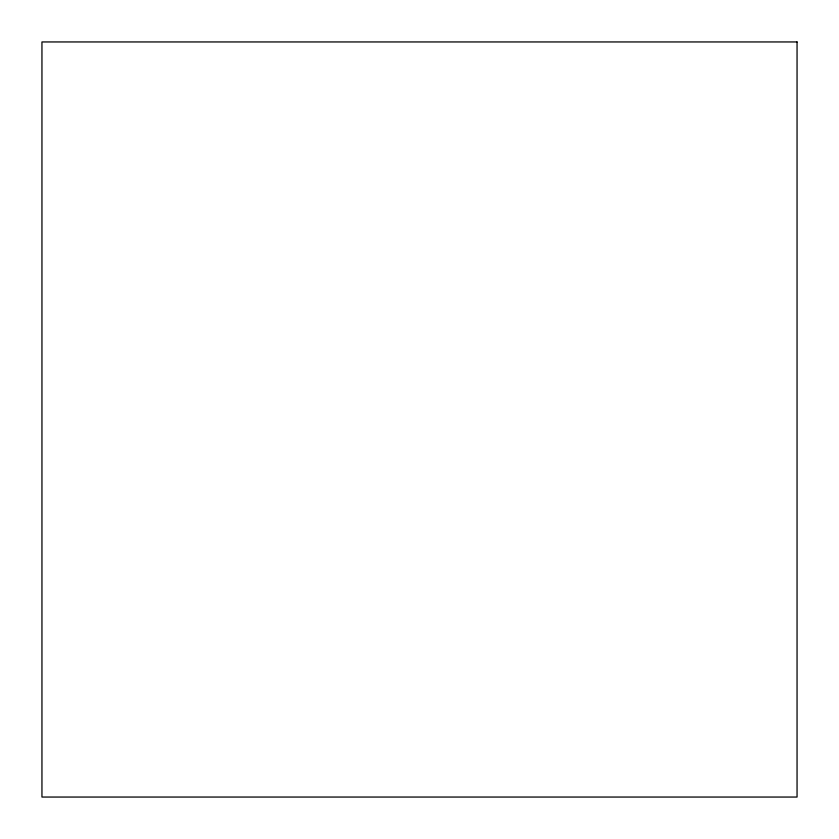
<?xml version="1.0" encoding="UTF-8"?>
<svg xmlns="http://www.w3.org/2000/svg" width="839" height="839" viewBox="0 0 839 839"><rect width="100%" height="100%" fill="white"/><g stroke="black" fill="none" stroke-linecap="round" stroke-linejoin="round"><path stroke-width="1.26" d="M797.05 41.95L41.95 41.95L41.95 797.05L797.05 797.05L797.05 41.95"/></g></svg>
